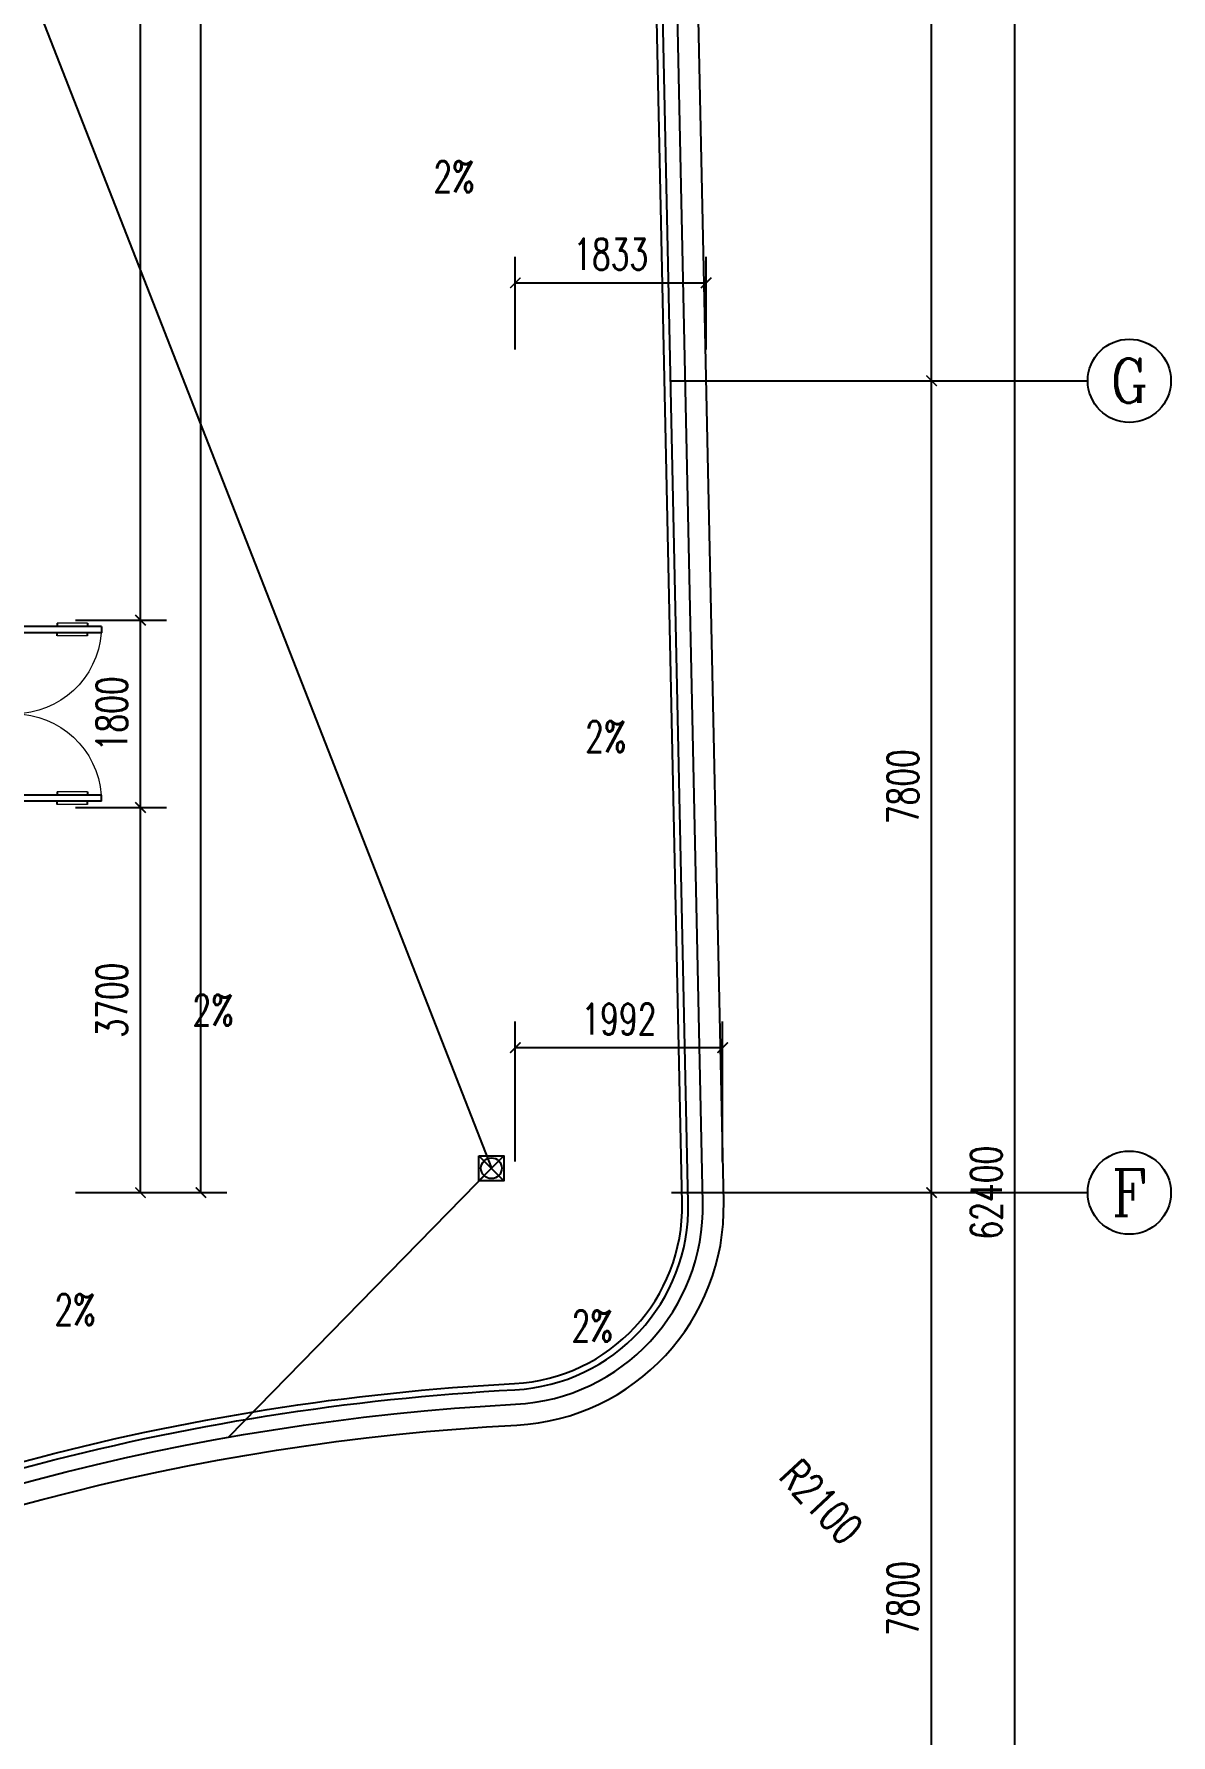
# Model space of a CAD drawing. Header units: millimetres. Extents: x 2680932 to 6187768, y 127588 to 383208.
# Drawn here: x 2773912 to 2784837, y 174833 to 191175 of the extents above; entities that cross this region are included whole.
import ezdxf
from ezdxf.enums import TextEntityAlignment as Align

# ---------------------------------------------------------------- set-up
doc = ezdxf.new("R2010")
doc.units = ezdxf.units.MM
doc.header["$LTSCALE"] = 20
for name, color, linetype in [('AXIS', 3, 'Continuous'), ('AXIS_TEXT', 7, 'Continuous'), ('DIM_SYMB', 3, 'Continuous'), ('PUB_DIM', 3, 'Continuous'), ('PUB_TEXT', 41, 'Continuous'), ('WINDOW', 4, 'Continuous'), ('屋面排水', 210, 'Continuous'), ('装饰一', 201, 'Continuous'), ('阳台栏杆', 149, 'Continuous')]:
    doc.layers.add(name, color=color, linetype=linetype)
doc.styles.add('_TCH_AXIS', font='COMPLEX', dxfattribs={"bigfont": 'GBCBIG'})
doc.styles.add('_TCH_DIM', font='SIMPLEX', dxfattribs={"bigfont": 'GBCBIG'})
doc.styles.add('_TCH_DIM_T3', font='SIMPLEX', dxfattribs={"width": 0.705882, "bigfont": 'GBCBIG'})
doc.styles.add('COMPLEX', font='complex')
doc.dimstyles.new('_TCH_ARCH&&100', dxfattribs={"dimtxt": 297.5, "dimasz": 100, "dimexe": 250, "dimexo": 300, "dimgap": 126.25, "dimtad": 1, "dimdec": 0, "dimzin": 0, "dimdsep": 46, "dimtxsty": '_TCH_DIM_T3', "dimblk": 'ARCHTICK', "dimcen": 0.09, "dimclrt": 7, "dimazin": 2, "dimtfac": 1, "dimtdec": 0, "dimtix": 1, "dimtmove": 2, "dimatfit": 3, "dimfxl": 1, "dimtolj": 1, "dimtzin": 0, "dimarcsym": 0})

# ---------------------------------------------------------------- blocks, each defined once
blk = doc.blocks.new('sfdhfgj')
at = {"layer": '屋面排水'}
for p, q in [((-60, 60), (60, -60)), ((-60, -60), (60, 60))]:
    blk.add_line(p, q, dxfattribs=at)
blk.add_lwpolyline([(-60, 60), (60, 60), (60, -60), (-60, -60)], close=True, dxfattribs=at)
blk.add_circle((0, 0), 50, dxfattribs=at)
blk = doc.blocks.new('_ArchTick')
at = {"color": 0, "linetype": 'ByBlock', "lineweight": -3, "const_width": 0.15}
blk.add_lwpolyline([(-0.5, -0.5), (0.5, 0.5)], dxfattribs=at)
blk = doc.blocks.new('*D164')
at = {"layer": 'Defpoints', "color": 0, "lineweight": -3, "transparency": 16777216}
for p in [(2774012, 198143), (2774935, 198143), (2774012, 185543)]:
    blk.add_point(p, dxfattribs=at)
at = {"layer": 'PUB_DIM', "color": 0, "lineweight": -2, "transparency": 16777216}
for p, q in [((2774312, 198143), (2775185, 198143)), ((2774935, 185543), (2774935, 198143)), ((2774312, 185543), (2775185, 185543))]:
    blk.add_line(p, q, dxfattribs=at)
at = {"layer": 'PUB_DIM', "color": 0, "lineweight": -2, "transparency": 16777216, "xscale": 100, "yscale": 100, "zscale": 100}
for p, rotation in [((2774935, 198143), 90), ((2774935, 185543), 270)]:
    blk.add_blockref('_ArchTick', p, dxfattribs=dict(at, rotation=rotation))
at = {"layer": 'PUB_DIM', "color": 7, "transparency": 16777216, "insert": (2774660, 191843), "char_height": 297.5, "attachment_point": 5, "rotation": 90, "style": '_TCH_DIM_T3'}
blk.add_mtext('\\A1;12600', dxfattribs=at)
blk = doc.blocks.new('*D165')
at = {"layer": 'Defpoints', "color": 0, "lineweight": -3, "transparency": 16777216}
for p in [(2774012, 185543), (2774935, 185543), (2774012, 183743)]:
    blk.add_point(p, dxfattribs=at)
at = {"layer": 'PUB_DIM', "color": 0, "lineweight": -2, "transparency": 16777216}
for p, q in [((2774312, 185543), (2775185, 185543)), ((2774935, 183743), (2774935, 185543)), ((2774312, 183743), (2775185, 183743))]:
    blk.add_line(p, q, dxfattribs=at)
at = {"layer": 'PUB_DIM', "color": 0, "lineweight": -2, "transparency": 16777216, "xscale": 100, "yscale": 100, "zscale": 100}
for p, rotation in [((2774935, 185543), 90), ((2774935, 183743), 270)]:
    blk.add_blockref('_ArchTick', p, dxfattribs=dict(at, rotation=rotation))
at = {"layer": 'PUB_DIM', "color": 7, "transparency": 16777216, "insert": (2774660, 184643), "char_height": 297.5, "attachment_point": 5, "rotation": 90, "style": '_TCH_DIM_T3'}
blk.add_mtext('\\A1;1800', dxfattribs=at)
blk = doc.blocks.new('*D166')
at = {"layer": 'Defpoints', "color": 0, "lineweight": -3, "transparency": 16777216}
for p in [(2774012, 183743), (2774935, 183743), (2774012, 180043)]:
    blk.add_point(p, dxfattribs=at)
at = {"layer": 'PUB_DIM', "color": 0, "lineweight": -2, "transparency": 16777216}
for p, q in [((2774312, 183743), (2775185, 183743)), ((2774935, 180043), (2774935, 183743)), ((2774312, 180043), (2775185, 180043))]:
    blk.add_line(p, q, dxfattribs=at)
at = {"layer": 'PUB_DIM', "color": 0, "lineweight": -2, "transparency": 16777216, "xscale": 100, "yscale": 100, "zscale": 100}
for p, rotation in [((2774935, 183743), 90), ((2774935, 180043), 270)]:
    blk.add_blockref('_ArchTick', p, dxfattribs=dict(at, rotation=rotation))
at = {"layer": 'PUB_DIM', "color": 7, "transparency": 16777216, "insert": (2774660, 181893), "char_height": 297.5, "attachment_point": 5, "rotation": 90, "style": '_TCH_DIM_T3'}
blk.add_mtext('\\A1;3700', dxfattribs=at)
blk = doc.blocks.new('*D167')
at = {"layer": 'Defpoints', "color": 0, "lineweight": -3, "transparency": 16777216}
for p in [(2774012, 203843), (2775516, 203843), (2774012, 180043)]:
    blk.add_point(p, dxfattribs=at)
at = {"layer": 'PUB_DIM', "color": 0, "lineweight": -2, "transparency": 16777216}
for p, q in [((2774312, 203843), (2775766, 203843)), ((2775516, 180043), (2775516, 203843)), ((2774312, 180043), (2775766, 180043))]:
    blk.add_line(p, q, dxfattribs=at)
at = {"layer": 'PUB_DIM', "color": 0, "lineweight": -2, "transparency": 16777216, "xscale": 100, "yscale": 100, "zscale": 100}
for p, rotation in [((2775516, 203843), 90), ((2775516, 180043), 270)]:
    blk.add_blockref('_ArchTick', p, dxfattribs=dict(at, rotation=rotation))
at = {"layer": 'PUB_DIM', "color": 7, "transparency": 16777216, "insert": (2775241, 191943), "char_height": 297.5, "attachment_point": 5, "rotation": 90, "style": '_TCH_DIM_T3'}
blk.add_mtext('\\A1;23800', dxfattribs=at)
blk = doc.blocks.new('*D179')
at = {"layer": 'Defpoints', "color": 0, "lineweight": -3, "transparency": 16777216}
for p in [(2780371, 188784), (2778537, 187843), (2780371, 187843)]:
    blk.add_point(p, dxfattribs=at)
at = {"layer": 'PUB_DIM', "color": 0, "lineweight": -2, "transparency": 16777216}
for p, q in [((2778537, 188143), (2778537, 189034)), ((2780371, 188143), (2780371, 189034)), ((2778537, 188784), (2780371, 188784))]:
    blk.add_line(p, q, dxfattribs=at)
at = {"layer": 'PUB_DIM', "color": 0, "lineweight": -2, "transparency": 16777216, "xscale": 100, "yscale": 100, "zscale": 100, "rotation": 180}
blk.add_blockref('_ArchTick', (2778537, 188784), dxfattribs=at)
at = {"layer": 'PUB_DIM', "color": 0, "lineweight": -2, "transparency": 16777216, "xscale": 100, "yscale": 100, "zscale": 100}
blk.add_blockref('_ArchTick', (2780371, 188784), dxfattribs=at)
at = {"layer": 'PUB_DIM', "color": 7, "transparency": 16777216, "insert": (2779454, 189059), "char_height": 297.5, "attachment_point": 5, "style": '_TCH_DIM_T3'}
blk.add_mtext('\\A1;1833', dxfattribs=at)
blk = doc.blocks.new('*D208')
at = {"layer": 'Defpoints', "color": 0, "lineweight": -3, "transparency": 16777216}
for p in [(2780529, 181436), (2778537, 180043), (2780529, 180043)]:
    blk.add_point(p, dxfattribs=at)
at = {"layer": 'PUB_DIM', "color": 0, "lineweight": -2, "transparency": 16777216}
for p, q in [((2778537, 180343), (2778537, 181686)), ((2780529, 180343), (2780529, 181686)), ((2778537, 181436), (2780529, 181436))]:
    blk.add_line(p, q, dxfattribs=at)
at = {"layer": 'PUB_DIM', "color": 0, "lineweight": -2, "transparency": 16777216, "xscale": 100, "yscale": 100, "zscale": 100, "rotation": 180}
blk.add_blockref('_ArchTick', (2778537, 181436), dxfattribs=at)
at = {"layer": 'PUB_DIM', "color": 0, "lineweight": -2, "transparency": 16777216, "xscale": 100, "yscale": 100, "zscale": 100}
blk.add_blockref('_ArchTick', (2780529, 181436), dxfattribs=at)
at = {"layer": 'PUB_DIM', "color": 7, "transparency": 16777216, "insert": (2779533, 181711), "char_height": 297.5, "attachment_point": 5, "style": '_TCH_DIM_T3'}
blk.add_mtext('\\A1;1992', dxfattribs=at)
blk = doc.blocks.new('$DorLib2D$00000011')
for p, q in [((-0.4667, 0.4709), (-0.4667, -0.0625)), ((-0.4667, 0.4709), (-0.4333, 0.4709)), ((-0.4333, 0.4709), (-0.4333, 0.0042)), ((0.4333, 0.4709), (0.4333, 0.0042)), ((0.4667, 0.4709), (0.4333, 0.4709)), ((0.4667, 0.4709), (0.4667, -0.0625)), ((-0.4833, 0.3962), (-0.4667, 0.3962)), ((-0.4167, 0.3962), (-0.4333, 0.3962)), ((0.4167, 0.3962), (0.4333, 0.3962)), ((0.4833, 0.3962), (0.4667, 0.3962)), ((-0.4833, 0.2346), (-0.4667, 0.2346)), ((-0.4167, 0.2346), (-0.4333, 0.2346)), ((0.4167, 0.2346), (0.4333, 0.2346)), ((0.4833, 0.2346), (0.4667, 0.2346)), ((-0.5, 0.0042), (-0.4333, 0.0042)), ((-0.5, 0.0042), (-0.5, -0.0625)), ((0.5, 0.0042), (0.4333, 0.0042)), ((0.5, 0.0042), (0.5, -0.0625)), ((-0.5, -0.0625), (-0.4667, -0.0625)), ((0.5, -0.0625), (0.4667, -0.0625))]:
    blk.add_line(p, q)
at = {"lineweight": 13}
for p, q in [((-0.4833, 0.3962), (-0.4833, 0.2346)), ((-0.4167, 0.3962), (-0.4167, 0.2346)), ((0.4167, 0.3962), (0.4167, 0.2346)), ((0.4833, 0.3962), (0.4833, 0.2346))]:
    blk.add_line(p, q, dxfattribs=at)
for centre, start, end in [((-0.4667, 0.0042), 0, 85.90396), ((0.4667, 0.0042), 94.09604, 180)]:
    blk.add_arc(centre, 0.4667, start, end, dxfattribs=at)
blk = doc.blocks.new('*D241')
at = {"layer": 'AXIS', "color": 0, "lineweight": -2, "transparency": 16777216}
for p, q in [((2780337, 180043), (2782787, 180043)), ((2782537, 172243), (2782537, 180043)), ((2780337, 172243), (2782787, 172243))]:
    blk.add_line(p, q, dxfattribs=at)
at = {"layer": 'Defpoints', "color": 0, "lineweight": -3, "transparency": 16777216}
for p in [(2780037, 180043), (2782537, 180043), (2780037, 172243)]:
    blk.add_point(p, dxfattribs=at)
at = {"layer": 'AXIS', "color": 0, "lineweight": -2, "transparency": 16777216, "xscale": 100, "yscale": 100, "zscale": 100}
for p, rotation in [((2782537, 180043), 90), ((2782537, 172243), 270)]:
    blk.add_blockref('_ArchTick', p, dxfattribs=dict(at, rotation=rotation))
at = {"layer": 'AXIS', "color": 7, "transparency": 16777216, "insert": (2782262, 176143), "char_height": 297.5, "attachment_point": 5, "rotation": 90, "style": '_TCH_DIM_T3'}
blk.add_mtext('\\A1;7800', dxfattribs=at)
blk = doc.blocks.new('*D242')
at = {"layer": 'AXIS', "color": 0, "lineweight": -2, "transparency": 16777216}
for p, q in [((2780337, 187843), (2782787, 187843)), ((2782537, 180043), (2782537, 187843)), ((2780337, 180043), (2782787, 180043))]:
    blk.add_line(p, q, dxfattribs=at)
at = {"layer": 'Defpoints', "color": 0, "lineweight": -3, "transparency": 16777216}
for p in [(2780037, 187843), (2782537, 187843), (2780037, 180043)]:
    blk.add_point(p, dxfattribs=at)
at = {"layer": 'AXIS', "color": 0, "lineweight": -2, "transparency": 16777216, "xscale": 100, "yscale": 100, "zscale": 100}
for p, rotation in [((2782537, 187843), 90), ((2782537, 180043), 270)]:
    blk.add_blockref('_ArchTick', p, dxfattribs=dict(at, rotation=rotation))
at = {"layer": 'AXIS', "color": 7, "transparency": 16777216, "insert": (2782262, 183943), "char_height": 297.5, "attachment_point": 5, "rotation": 90, "style": '_TCH_DIM_T3'}
blk.add_mtext('\\A1;7800', dxfattribs=at)
blk = doc.blocks.new('*D243')
at = {"layer": 'AXIS', "color": 0, "lineweight": -2, "transparency": 16777216}
for p, q in [((2780337, 195643), (2782787, 195643)), ((2782537, 187843), (2782537, 195643)), ((2780337, 187843), (2782787, 187843))]:
    blk.add_line(p, q, dxfattribs=at)
at = {"layer": 'Defpoints', "color": 0, "lineweight": -3, "transparency": 16777216}
for p in [(2780037, 195643), (2782537, 195643), (2780037, 187843)]:
    blk.add_point(p, dxfattribs=at)
at = {"layer": 'AXIS', "color": 0, "lineweight": -2, "transparency": 16777216, "xscale": 100, "yscale": 100, "zscale": 100}
for p, rotation in [((2782537, 195643), 90), ((2782537, 187843), 270)]:
    blk.add_blockref('_ArchTick', p, dxfattribs=dict(at, rotation=rotation))
at = {"layer": 'AXIS', "color": 7, "transparency": 16777216, "insert": (2782262, 191743), "char_height": 297.5, "attachment_point": 5, "rotation": 90, "style": '_TCH_DIM_T3'}
blk.add_mtext('\\A1;7800', dxfattribs=at)
blk = doc.blocks.new('*D246')
at = {"layer": 'AXIS', "color": 0, "lineweight": -2, "transparency": 16777216}
for p, q in [((2780337, 211243), (2783587, 211243)), ((2783337, 148843), (2783337, 211243)), ((2780337, 148843), (2783587, 148843))]:
    blk.add_line(p, q, dxfattribs=at)
at = {"layer": 'Defpoints', "color": 0, "lineweight": -3, "transparency": 16777216}
for p in [(2780037, 211243), (2783337, 211243), (2780037, 148843)]:
    blk.add_point(p, dxfattribs=at)
at = {"layer": 'AXIS', "color": 0, "lineweight": -2, "transparency": 16777216, "xscale": 100, "yscale": 100, "zscale": 100}
for p, rotation in [((2783337, 211243), 90), ((2783337, 148843), 270)]:
    blk.add_blockref('_ArchTick', p, dxfattribs=dict(at, rotation=rotation))
at = {"layer": 'AXIS', "color": 7, "transparency": 16777216, "insert": (2783062, 180043), "char_height": 297.5, "attachment_point": 5, "rotation": 90, "style": '_TCH_DIM_T3'}
blk.add_mtext('\\A1;62400', dxfattribs=at)
blk = doc.blocks.new('_AXISO')
blk.add_circle((0, 0), 0.5)
at = {"layer": 'AXIS_TEXT', "style": 'COMPLEX', "width": 1.041667}
blk.add_attdef('A', text='', height=0.56, dxfattribs=at).set_placement((-0.25, -0.28), (0.25, -0.28), align=Align.FIT)

msp = doc.modelspace()

# ---------------------------------------------------------------- linework, layer by layer
at = {"layer": 'AXIS'}
for p, q in [((2780037.3, 187843.1), (2784037.3, 187843.1)), ((2780037.3, 180043.1), (2784037.3, 180043.1))]:
    msp.add_line(p, q, dxfattribs=at)
at = {"layer": 'DIM_SYMB'}
for points in [[(2777645.4, 189803.2, 0, 0, 0), (2776601.4, 189803.2, 80, 0, 0), (2776301.4, 189803.2, 0, 0, 0)], [(2776226.2, 186125.7, 0, 0, 0), (2776655.4, 184881, 80, 0, 0), (2776753.2, 184597.4, 0, 0, 0)], [(2779103.5, 184424.5, 0, 0, 0), (2777974.6, 184424.5, 80, 0, 0), (2777674.6, 184424.5, 0, 0, 0)], [(2775921, 181796.3, 0, 0, 0), (2776562.3, 181796.3, 80, 0, 0), (2776862.3, 181796.3, 0, 0, 0)], [(2776964.5, 178566.5, 0, 0, 0), (2777268.7, 178918, 80, 0, 0), (2777465, 179144.9, 0, 0, 0)], [(2778992.5, 178821.8, 0, 0, 0), (2778690.4, 179034.6, 80, 0, 0), (2778445.1, 179207.4, 0, 0, 0)], [(2774593.7, 178919, 0, 0, 0), (2775638.6, 178919, 80, 0, 0), (2775938.6, 178919, 0, 0, 0)]]:
    msp.add_lwpolyline(points, format="xyseb", dxfattribs=at)
at = {"layer": 'PUB_DIM'}
msp.add_lwpolyline([(2781656.5, 176480.2, 0, 0, 0), (2780013.9, 178230, 66, 0, 0), (2779877, 178375.8, 0, 0, 0)], format="xyseb", dxfattribs=at)
at = {"layer": '屋面排水'}
for p, q in [((2773812.4, 191772.9), (2778307.3, 180277.9)), ((2778307.3, 180277.9), (2775782, 177694))]:
    msp.add_line(p, q, dxfattribs=at)
msp.add_circle((2778307.3, 180277.9), 100, dxfattribs=at)
at = {"layer": '装饰一'}
for points in [[(2780539.2, 179951.7), (2779951.4, 207460, 0.4192246), (2777771.2, 209513.6), (2751696.9, 208510.7, 0.1889402), (2750693.9, 208072.5), (2726821.4, 184200, 0.1951669), (2726382.2, 183161), (2725894.9, 149373.3, 0.4109331), (2727648.6, 147547.9), (2755314.3, 146838.5, 0.4559937), (2757760, 149512.8), (2757392.2, 152700.5, -0.4333475), (2778550.4, 177809.8, 0.4050511)], [(2780339.3, 179947.5), (2779751.5, 207455.7, 0.4192246), (2777778.9, 209313.7), (2751704.6, 208310.9, 0.1889402), (2750835.4, 207931.1), (2726962.8, 184058.6, 0.1951669), (2726582.2, 183158.1), (2726094.9, 149370.4, 0.4109331), (2727653.7, 147747.8), (2755319.4, 147038.5, 0.4559937), (2757561.3, 149489.9), (2757193.5, 152677.3, -0.4333439), (2778539.9, 178009.5, 0.4050511)]]:
    msp.add_lwpolyline(points, format="xyb", close=True, dxfattribs=at)
at = {"layer": '阳台栏杆'}
for points in [[(2773812.4, 177399.4, -0.0524572), (2778532.5, 178149.3, 0.4050511), (2780199.3, 179944.5), (2779611.5, 207452.7, 0.4192246), (2777784.3, 209173.8), (2751710, 208171, 0.1889402), (2750934.3, 207832.1), (2727061.8, 183959.6, 0.1951669), (2726722.2, 183156.1), (2726234.9, 149368.4, 0.4109331), (2727657.3, 147887.8), (2755323, 147178.4, 0.4559937), (2757422.2, 149473.9), (2757054.5, 152661.1, -0.0272415), (2756897.6, 155143.1, -0.0272415)], [(2773812.4, 177461.5, -0.0522808), (2778529.3, 178209.2, 0.4050511), (2780139.3, 179943.2), (2779551.5, 207451.5, 0.4192246), (2777786.6, 209113.9), (2751712.3, 208111, 0.1889402), (2750976.8, 207789.7), (2727104.3, 183917.2, 0.1951669), (2726782.2, 183155.2), (2726294.9, 149367.5, 0.4109331), (2727658.8, 147947.8), (2755324.5, 147238.4, 0.4559937), (2757362.6, 149467), (2756994.9, 152654.1, -0.0272463), (2756837.6, 155143.1, -0.0272463)]]:
    msp.add_lwpolyline(points, format="xyb", dxfattribs=at)

# ---------------------------------------------------------------- block references
at = {"layer": 'AXIS'}
ref = msp.add_blockref('_AXISO', (2784437.3, 187843.1), dxfattribs=dict(at, xscale=800, yscale=800, zscale=800))
ref.add_attrib('A', 'G', dxfattribs={"layer": 'AXIS_TEXT', "height": 425.2, "style": '_TCH_AXIS'}).set_placement((2784255.1, 187630.5), (2784619.5, 187630.5), align=Align.FIT)
ref = msp.add_blockref('_AXISO', (2784437.3, 180043.1), dxfattribs=dict(at, xscale=800, yscale=800, zscale=800))
ref.add_attrib('A', 'F', dxfattribs={"layer": 'AXIS_TEXT', "height": 445.4, "style": '_TCH_AXIS'}).set_placement((2784267.6, 179820.3), (2784607, 179820.3), align=Align.FIT)
at = {"layer": 'WINDOW', "xscale": 1800, "yscale": -1800, "zscale": 1800, "rotation": 90}
msp.add_blockref('$DorLib2D$00000011', (2773712.4, 184642.9), dxfattribs=at)
at = {"layer": '屋面排水', "xscale": 2, "yscale": 2, "zscale": 2}
msp.add_blockref('sfdhfgj', (2778307.3, 180277.9), dxfattribs=at)

# ---------------------------------------------------------------- texts
at = {"layer": 'PUB_DIM', "color": 7, "style": '_TCH_DIM', "width": 0.705882}
msp.add_text('R2100', height=297.5, rotation=313.18986, dxfattribs=at).set_placement((2781057.3, 177303))
at = {"layer": 'PUB_TEXT', "style": '_TCH_DIM', "width": 0.705882}
for p in [(2777750.4, 189654.5), (2779208.5, 184275.8), (2775436, 181647.6), (2774108.7, 178770.2), (2779078.3, 178612.6)]:
    msp.add_text('2%', height=297.5, dxfattribs=at).set_placement(p)

# ---------------------------------------------------------------- dimensions: what is measured, and where the dimension line sits
at = {"layer": 'AXIS'}
for p1, p2, distance, picture, middle in [((2780037.3, 148843.1), (2780037.3, 211243.1), -3300, '*D246', (2783062.3, 180043.1)), ((2780037.3, 187843.1), (2780037.3, 195643.1), -2500, '*D243', (2782262.3, 191743.1)), ((2780037.3, 180043.1), (2780037.3, 187843.1), -2500, '*D242', (2782262.3, 183943.1)), ((2780037.3, 172243.1), (2780037.3, 180043.1), -2500, '*D241', (2782262.3, 176143.1))]:
    dim = msp.add_aligned_dim(p1=p1, p2=p2, distance=distance, dimstyle='_TCH_ARCH&&100', dxfattribs=at)
    dim.commit()
    dim.dimension.update_dxf_attribs({"geometry": picture, "text_midpoint": middle})
at = {"layer": 'PUB_DIM'}
for p1, p2, distance, picture, middle in [((2774012.4, 180043.1), (2774012.4, 203843.1), -1503.4, '*D167', (2775240.7, 191943.1)), ((2774012.4, 185542.9), (2774012.4, 198142.9), -922.9, '*D164', (2774660.3, 191842.9)), ((2778537.3, 187843.1), (2780370.6, 187843.1), 940.7, '*D179', (2779453.9, 189058.8)), ((2774012.4, 183742.9), (2774012.4, 185542.9), -922.9, '*D165', (2774660.3, 184642.9)), ((2774012.4, 180043.1), (2774012.4, 183742.9), -922.9, '*D166', (2774660.3, 181893)), ((2778537.3, 180043.1), (2780529.1, 180043.1), 1392.9, '*D208', (2779533.2, 181711))]:
    dim = msp.add_aligned_dim(p1=p1, p2=p2, distance=distance, dimstyle='_TCH_ARCH&&100', dxfattribs=at)
    dim.commit()
    dim.dimension.update_dxf_attribs({"geometry": picture, "text_midpoint": middle})

doc.saveas('drawing.dxf')
